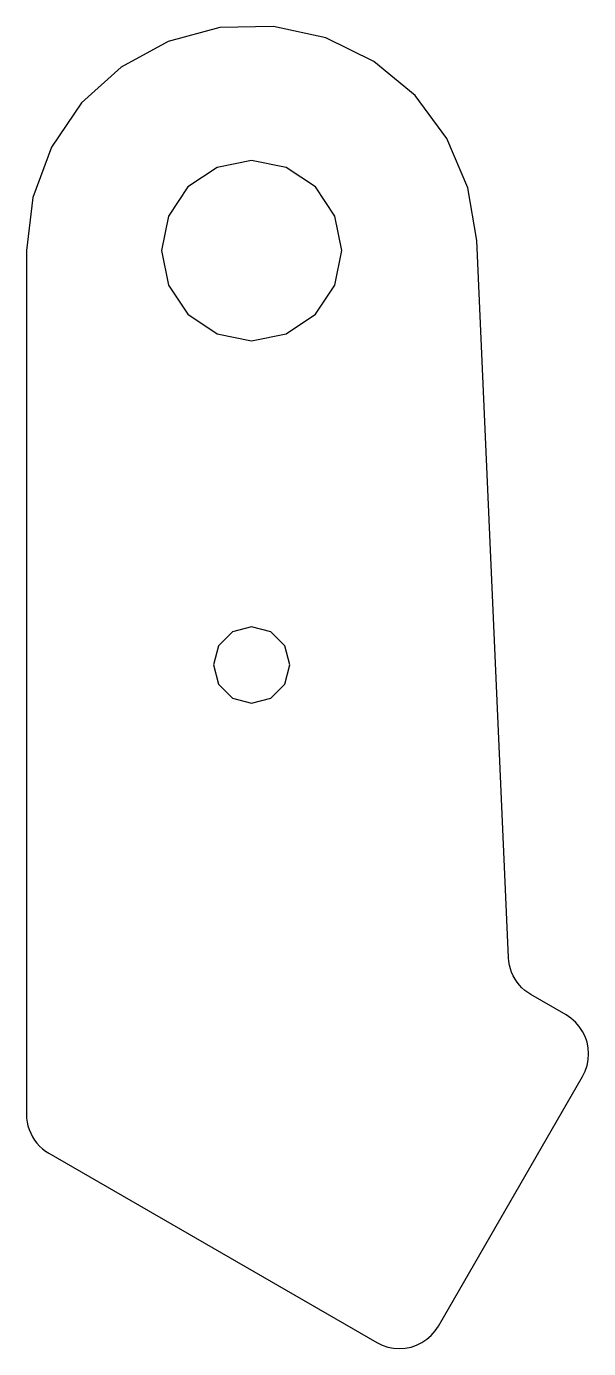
# Model space of a CAD drawing. Header units: millimetres. Extents: x 0 to 62, y 0 to 147.
import ezdxf

# ---------------------------------------------------------------- set-up
doc = ezdxf.new("R2010")
doc.units = ezdxf.units.MM
doc.layers.add('CUT_INNER', color=3, linetype='Continuous')
doc.layers.add('CUT_OUTER', color=1, linetype='Continuous')

msp = doc.modelspace()

# ---------------------------------------------------------------- linework, layer by layer
at = {"layer": 'CUT_INNER'}
for points in [[(35, 121.89), (34.24, 125.72), (32.07, 128.96), (28.83, 131.13), (25, 131.89), (21.17, 131.13), (17.93, 128.96), (15.76, 125.72), (15, 121.89), (15.76, 118.07), (17.93, 114.82), (21.17, 112.65), (25, 111.89), (28.83, 112.65), (32.07, 114.82), (34.24, 118.07)], [(29.25, 75.89), (28.68, 78.02), (27.12, 79.57), (25, 80.14), (22.88, 79.57), (21.32, 78.02), (20.75, 75.89), (21.32, 73.77), (22.88, 72.21), (25, 71.64), (27.12, 72.21), (28.68, 73.77)]]:
    msp.add_lwpolyline(points, close=True, dxfattribs=at)
at = {"layer": 'CUT_OUTER'}
msp.add_lwpolyline([(38.9, 0.67), (39.49, 0.38), (40.11, 0.17), (40.75, 0.04), (41.4, 0), (42.05, 0.04), (42.69, 0.17), (43.31, 0.38), (43.9, 0.67), (44.44, 1.03), (44.94, 1.46), (45.37, 1.96), (45.73, 2.5), (61.73, 30.21), (62.02, 30.8), (62.23, 31.42), (62.36, 32.06), (62.4, 32.71), (62.36, 33.37), (62.23, 34.01), (62.02, 34.63), (61.73, 35.21), (61.37, 35.76), (60.94, 36.25), (60.44, 36.68), (59.9, 37.04), (56.01, 39.29), (55.66, 39.51), (55.33, 39.76), (55.01, 40.04), (54.73, 40.35), (54.47, 40.68), (54.24, 41.02), (54.04, 41.39), (53.86, 41.77), (53.73, 42.16), (53.62, 42.57), (53.55, 42.98), (53.52, 43.4), (49.98, 123), (49.01, 128.87), (46.68, 134.34), (43.14, 139.1), (38.56, 142.89), (33.22, 145.5), (27.42, 146.78), (21.48, 146.64), (15.74, 145.11), (10.52, 142.27), (6.12, 138.28), (2.78, 133.36), (0.71, 127.79), (0, 121.89), (0, 26.02), (0.02, 25.58), (0.08, 25.15), (0.17, 24.72), (0.3, 24.31), (0.47, 23.9), (0.67, 23.52), (0.9, 23.15), (1.17, 22.8), (1.46, 22.48), (1.79, 22.19), (2.13, 21.92), (2.5, 21.69)], close=True, dxfattribs=at)

doc.saveas('drawing.dxf')
